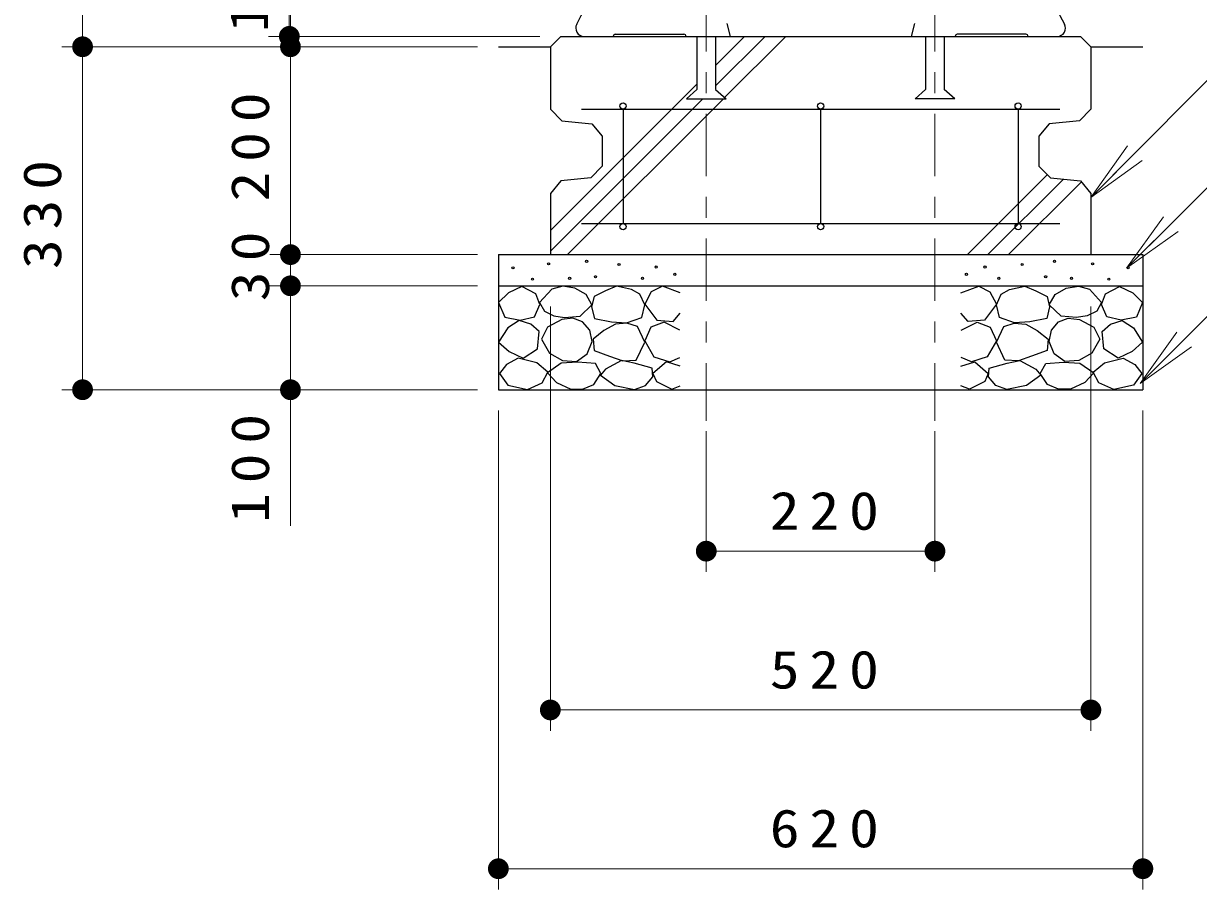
# Model space of a CAD drawing. Units: millimetres on the paper, scale 1:20. Extents: x -365 to 12, y -47 to 257.
# Drawn here: x -143.5 to -87, y 72.6 to 114.3 of the extents above; entities that cross this region are included whole.
import ezdxf

# ---------------------------------------------------------------- set-up
doc = ezdxf.new("R2010")
doc.units = ezdxf.units.MM
doc.linetypes.add('USER2', pattern=[6, 3, -1, 1, -1])
doc.layers.add('LY_1', color=7, linetype='Continuous', lineweight=25)
doc.styles.add('ＭＳ ゴシック', font='')
doc.styles.get('ＭＳ ゴシック').set_extended_font_data('MS Gothic')

# ---------------------------------------------------------------- blocks, each defined once
blk = doc.blocks.new('filled_dot')
at = {"color": 0, "linetype": 'Continuous', "lineweight": -2, "const_width": 1.25}
blk.add_lwpolyline([(-0.625, 0, 1), (0.625, 0, 1)], format="xyb", close=True, dxfattribs=at)

msp = doc.modelspace()

# ---------------------------------------------------------------- linework, layer by layer
at = {"layer": 'LY_1', "lineweight": 13}
for p, q in [((-140.683, 113.186), (-140.683, 133.172)), ((-130.738, 113.186), (-130.738, 117.807)), ((-130.683, 100.186), (-130.683, 116.186)), ((-118.683, 113.686), (-131.738, 113.686)), ((-110.233, 111.3), (-107.847, 113.686)), ((-110.233, 112.29), (-108.837, 113.686)), ((-109.798, 110.745), (-106.857, 113.686)), ((-121.683, 113.186), (-141.683, 113.186)), ((-140.683, 96.686), (-140.683, 113.186)), ((-118.183, 104.34), (-111.133, 111.39)), ((-118.183, 103.35), (-110.847, 110.686)), ((-117.357, 103.186), (-109.857, 110.686)), ((-92.183, 105.931), (-90.426, 108.413)), ((-92.183, 105.931), (-90.071, 108.061)), ((-89.716, 107.709), (-92.183, 105.931)), ((-98.123, 103.186), (-94.278, 107.031)), ((-97.133, 103.186), (-93.502, 106.818)), ((-96.143, 103.186), (-92.641, 106.688)), ((-90.468, 102.529), (-88.696, 105.001)), ((-90.468, 102.529), (-88.343, 104.647)), ((-87.99, 104.293), (-90.468, 102.529)), ((-121.683, 103.186), (-131.683, 103.186)), ((-130.683, 101.686), (-130.683, 103.186)), ((-121.683, 101.686), (-131.683, 101.686)), ((-130.683, 90.136), (-130.683, 101.686)), ((-118.183, 100.686), (-118.183, 80.28)), ((-92.183, 100.686), (-92.183, 80.28)), ((-89.814, 96.985), (-88.046, 99.46)), ((-89.814, 96.985), (-87.693, 99.106)), ((-87.339, 98.753), (-89.814, 96.985)), ((-121.683, 96.686), (-141.683, 96.686)), ((-120.683, 95.686), (-120.683, 72.641)), ((-89.683, 95.686), (-89.683, 72.641)), ((-110.683, 94.686), (-110.683, 87.919)), ((-99.683, 94.686), (-99.683, 87.919)), ((-99.683, 88.919), (-110.683, 88.919)), ((-92.183, 81.28), (-118.183, 81.28)), ((-89.683, 73.641), (-120.683, 73.641))]:
    msp.add_line(p, q, dxfattribs=at)
at = {"layer": 'LY_1', "linetype": 'USER2', "lineweight": 13}
for p, q in [((-110.683, 115.961), (-110.683, 95.186)), ((-99.683, 115.961), (-99.683, 95.186))]:
    msp.add_line(p, q, dxfattribs=at)
at = {"layer": 'LY_1'}
for p, q in [((-109.699, 114.306), (-109.533, 113.686)), ((-100.667, 114.306), (-100.833, 113.686)), ((-117.683, 113.686), (-118.183, 113.186)), ((-117.683, 113.686), (-92.683, 113.686)), ((-115.058, 113.786), (-111.758, 113.786)), ((-111.133, 113.686), (-111.133, 111.136)), ((-110.233, 113.686), (-110.233, 111.136)), ((-100.133, 113.686), (-100.133, 111.136)), ((-99.233, 113.686), (-99.233, 111.136)), ((-95.308, 113.786), (-98.608, 113.786)), ((-92.683, 113.686), (-92.183, 113.186)), ((-120.683, 113.186), (-118.183, 113.186)), ((-118.183, 113.186), (-118.183, 110.186)), ((-92.183, 113.186), (-89.683, 113.186)), ((-92.183, 113.186), (-92.183, 110.186)), ((-111.633, 110.686), (-111.133, 111.136)), ((-110.233, 111.136), (-109.733, 110.686)), ((-100.133, 111.136), (-100.633, 110.686)), ((-98.733, 110.686), (-99.233, 111.136)), ((-111.633, 110.686), (-109.733, 110.686)), ((-98.733, 110.686), (-100.633, 110.686)), ((-118.183, 110.186), (-117.627, 109.631)), ((-116.683, 110.186), (-93.683, 110.186)), ((-114.683, 110.186), (-114.683, 104.686)), ((-105.183, 110.186), (-105.183, 104.686)), ((-95.683, 110.186), (-95.683, 104.686)), ((-92.183, 110.186), (-92.738, 109.631)), ((-117.627, 109.631), (-116.18, 109.486)), ((-116.18, 109.486), (-115.683, 108.878)), ((-94.185, 109.486), (-94.683, 108.878)), ((-92.738, 109.631), (-94.185, 109.486)), ((-115.683, 108.878), (-115.683, 107.436)), ((-94.683, 108.878), (-94.683, 107.436)), ((-115.683, 107.436), (-116.238, 106.881)), ((-94.683, 107.436), (-94.127, 106.88)), ((-116.238, 106.881), (-117.685, 106.736)), ((-94.127, 106.881), (-92.68, 106.736)), ((-117.685, 106.736), (-118.183, 106.128)), ((-92.68, 106.736), (-92.183, 106.128)), ((-118.183, 106.128), (-118.183, 103.186)), ((-92.183, 106.128), (-92.183, 103.186)), ((-116.683, 104.686), (-93.683, 104.686)), ((-120.683, 103.186), (-120.683, 96.686)), ((-120.683, 103.186), (-89.683, 103.186)), ((-89.683, 103.186), (-89.683, 96.686)), ((-120.683, 101.686), (-89.683, 101.686)), ((-120.683, 96.686), (-89.683, 96.686))]:
    msp.add_line(p, q, dxfattribs=at)
at = {"layer": 'LY_1', "lineweight": 13}
for points in [[(-92.183, 105.931), (-84.811, 113.367), (-60.418, 113.367)], [(-90.468, 102.529), (-85.056, 107.923), (-42.909, 107.923)], [(-89.814, 96.985), (-85.027, 101.771), (-78.956, 101.771)]]:
    msp.add_lwpolyline(points, dxfattribs=at)
at = {"layer": 'LY_1'}
for points in [[(-119.56, 101.656), (-120.194, 101.355), (-120.669, 100.88), (-120.368, 100.183), (-119.64, 100.04), (-118.943, 100.199), (-118.689, 100.785), (-118.879, 101.292)], [(-117.589, 101.661), (-118.116, 101.526), (-118.697, 100.89), (-118.468, 100.471), (-118.01, 100.234), (-117.495, 100.161), (-116.751, 100.228), (-116.184, 100.769), (-116.467, 101.269), (-117.001, 101.579)], [(-114.998, 101.671), (-115.535, 101.447), (-116.081, 101.179), (-116.198, 100.678), (-116.063, 100.114), (-115.24, 99.953), (-114.515, 99.908), (-113.79, 100.167), (-113.638, 100.776), (-113.871, 101.286), (-114.273, 101.51)], [(-95.368, 101.671), (-94.831, 101.447), (-94.285, 101.179), (-94.168, 100.678), (-94.302, 100.114), (-95.126, 99.953), (-95.851, 99.908), (-96.576, 100.167), (-96.728, 100.776), (-96.495, 101.286), (-96.092, 101.51)], [(-92.777, 101.661), (-92.249, 101.526), (-91.668, 100.89), (-91.898, 100.471), (-92.355, 100.234), (-92.871, 100.161), (-93.614, 100.228), (-94.182, 100.769), (-93.898, 101.269), (-93.365, 101.579)], [(-90.805, 101.656), (-90.172, 101.355), (-89.696, 100.88), (-89.997, 100.183), (-90.726, 100.04), (-91.423, 100.199), (-91.677, 100.785), (-91.487, 101.292)], [(-118.224, 98.444), (-117.603, 98.099), (-116.927, 98.052), (-116.414, 98.414), (-116.17, 99.012), (-116.282, 99.549), (-116.63, 99.958), (-117.096, 100.122), (-117.63, 100.066), (-118.32, 99.697), (-118.616, 99.12)], [(-92.141, 98.444), (-92.763, 98.099), (-93.439, 98.052), (-93.952, 98.414), (-94.196, 99.012), (-94.084, 99.549), (-93.736, 99.958), (-93.27, 100.122), (-92.736, 100.066), (-92.046, 99.697), (-91.749, 99.12)], [(-119.687, 100.009), (-120.226, 99.66), (-120.669, 98.979), (-120.162, 98.519), (-119.497, 98.203), (-118.8, 98.646), (-118.721, 99.486), (-119.129, 99.848)], [(-115.048, 99.84), (-115.603, 99.543), (-116.13, 99.124), (-116.076, 98.57), (-115.332, 98.3), (-114.697, 98.083), (-114.048, 98.11), (-113.643, 98.975), (-113.994, 99.732), (-114.498, 99.896)], [(-95.317, 99.84), (-94.763, 99.543), (-94.236, 99.124), (-94.29, 98.57), (-95.033, 98.3), (-95.669, 98.083), (-96.317, 98.11), (-96.723, 98.975), (-96.371, 99.732), (-95.868, 99.896)], [(-90.679, 100.009), (-90.14, 99.66), (-89.696, 98.979), (-90.203, 98.519), (-90.869, 98.203), (-91.566, 98.646), (-91.645, 99.486), (-91.237, 99.848)], [(-119.728, 98.212), (-120.297, 97.893), (-120.635, 97.47), (-120.231, 96.904), (-119.289, 96.701), (-118.573, 97.02), (-118.3, 97.525), (-118.839, 97.981)], [(-116.873, 98.005), (-117.657, 97.964), (-118.319, 97.491), (-117.887, 97.032), (-117.197, 96.721), (-116.632, 96.713), (-116.089, 96.937), (-115.751, 97.464), (-116.008, 97.951)], [(-114.758, 98.096), (-115.528, 97.677), (-115.771, 97.38), (-115.082, 96.894), (-114.136, 96.704), (-113.606, 96.888), (-113.257, 97.312), (-113.284, 97.731), (-114.149, 97.961)], [(-95.608, 98.096), (-94.838, 97.677), (-94.595, 97.38), (-95.284, 96.894), (-96.23, 96.704), (-96.76, 96.888), (-97.108, 97.312), (-97.081, 97.731), (-96.216, 97.961)], [(-93.493, 98.005), (-92.709, 97.964), (-92.047, 97.491), (-92.479, 97.032), (-93.168, 96.721), (-93.734, 96.713), (-94.277, 96.937), (-94.615, 97.464), (-94.358, 97.951)], [(-90.638, 98.212), (-90.069, 97.893), (-89.731, 97.47), (-90.134, 96.904), (-91.077, 96.701), (-91.793, 97.02), (-92.066, 97.525), (-91.527, 97.981)]]:
    msp.add_lwpolyline(points, close=True, dxfattribs=at)
for points in [[(-111.933, 101.351), (-112.788, 101.668), (-113.327, 101.399), (-113.644, 100.797), (-113.058, 100.036), (-112.281, 99.973), (-111.933, 100.369)], [(-98.433, 101.351), (-97.577, 101.668), (-97.039, 101.399), (-96.722, 100.797), (-97.308, 100.036), (-98.084, 99.973), (-98.433, 100.369)], [(-111.949, 99.545), (-112.709, 99.941), (-113.343, 99.688), (-113.644, 99.038), (-113.2, 98.262), (-112.44, 98.024), (-111.949, 98.23)], [(-98.417, 99.545), (-97.657, 99.941), (-97.023, 99.688), (-96.722, 99.038), (-97.166, 98.262), (-97.926, 98.024), (-98.417, 98.23)], [(-111.933, 97.818), (-112.598, 98.024), (-113.248, 97.47), (-113.073, 97.074), (-112.345, 96.709), (-111.933, 96.868)], [(-98.433, 97.818), (-97.768, 98.024), (-97.118, 97.47), (-97.292, 97.074), (-98.021, 96.709), (-98.433, 96.868)]]:
    msp.add_lwpolyline(points, dxfattribs=at)
for centre, radius in [((-114.683, 110.336), 0.15), ((-105.183, 110.336), 0.15), ((-95.683, 110.336), 0.15), ((-114.683, 104.536), 0.15), ((-105.183, 104.536), 0.15), ((-95.683, 104.536), 0.15), ((-116.437, 102.862), 0.05), ((-93.929, 102.862), 0.05), ((-119.979, 102.551), 0.05), ((-118.266, 102.745), 0.05), ((-114.88, 102.707), 0.05), ((-113.089, 102.59), 0.05), ((-97.276, 102.59), 0.05), ((-95.486, 102.707), 0.05), ((-92.1, 102.745), 0.05), ((-90.387, 102.551), 0.05), ((-119.045, 102.006), 0.05), ((-117.254, 102.045), 0.05), ((-116.009, 102.123), 0.05), ((-113.751, 102.045), 0.05), ((-112.194, 102.239), 0.05), ((-98.172, 102.239), 0.05), ((-96.615, 102.045), 0.05), ((-94.357, 102.123), 0.05), ((-93.112, 102.045), 0.05), ((-91.321, 102.006), 0.05)]:
    msp.add_circle(centre, radius, dxfattribs=at)
for centre, radius, start, end in [((-143.199, 128.738), 30, 331.1853, 359.4949), ((-67.167, 128.738), 30, 180.5051, 208.8147), ((-116.563, 114.086), 0.4, 151.1853, 270), ((-93.803, 114.086), 0.4, 270, 28.8147), ((-115.058, 113.686), 0.1, 90, 180), ((-111.758, 113.686), 0.1, 0, 90), ((-98.608, 113.686), 0.1, 90, 180), ((-95.308, 113.686), 0.1, 0, 90)]:
    msp.add_arc(centre, radius, start, end, dxfattribs=at)

# ---------------------------------------------------------------- block references
at = {"layer": 'LY_1', "lineweight": 13, "xscale": 0.4, "yscale": 0.4}
for p, rotation in [((-130.738, 113.686), 270), ((-140.683, 113.186), 270), ((-130.683, 113.186), 90), ((-130.683, 103.186), 270), ((-130.683, 101.686), 270), ((-140.683, 96.686), 90), ((-130.683, 96.686), 90), ((-99.683, 88.919), 180), ((-92.183, 81.28), 180), ((-89.683, 73.641), 180)]:
    msp.add_blockref('filled_dot', p, dxfattribs=dict(at, rotation=rotation))
for p in [(-110.683, 88.919), (-118.183, 81.28), (-120.683, 73.641)]:
    msp.add_blockref('filled_dot', p, dxfattribs=at)

# ---------------------------------------------------------------- texts
at = {"layer": 'LY_1', "char_height": 1.833, "attachment_point": 8, "rotation": 90, "style": 'ＭＳ ゴシック'}
for s, insert in [('\\T1.34;\\W1.15;10', (-131.738, 115.807)), ('\\T1.33;\\W1.15;200', (-131.683, 108.603)), ('\\T1.33;\\W1.15;330', (-141.683, 105.351)), ('\\T1.34;\\W1.15;30', (-131.683, 102.864)), ('\\T1.33;\\W1.15;100', (-131.683, 93.136))]:
    msp.add_mtext(s, dxfattribs=dict(at, insert=insert))
at = {"layer": 'LY_1', "char_height": 1.833, "attachment_point": 8, "style": 'ＭＳ ゴシック'}
for s, insert in [('\\T1.33;\\W1.15;220', (-104.768, 89.919)), ('\\T1.33;\\W1.15;520', (-104.768, 82.28)), ('\\T1.33;\\W1.15;620', (-104.768, 74.641))]:
    msp.add_mtext(s, dxfattribs=dict(at, insert=insert))

doc.saveas('drawing.dxf')
